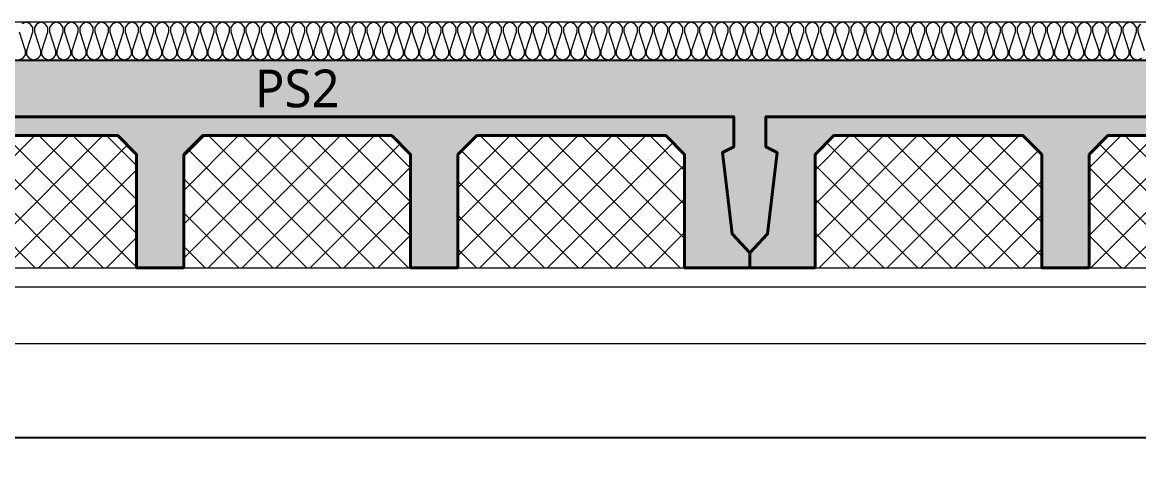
# Model space of a CAD drawing. Header units: millimetres. Extents: x 0 to 420000, y 0 to 297000.
# Drawn here: x 140883 to 143836, y 33150 to 34300 of the extents above; entities that cross this region are included whole.
import ezdxf
from ezdxf.enums import TextEntityAlignment as Align

# ---------------------------------------------------------------- set-up
doc = ezdxf.new("R2010")
doc.units = ezdxf.units.MM
doc.linetypes.add('0731_main_plan$0$form_$0$y-Landschaft$0$_$1$20120914_Verkehrsflächen_Grün$0$20120628_xref - Gammel$1$3_H-GL_F1_U3 - Default$0${ Offset Lines }', pattern=[0])
doc.linetypes.add('CEN', pattern=[62, 60, -1, 0, -1])
for name, color, linetype, lineweight in [('A-AXIS-LINE', 1, 'CEN', 15), ('A-CONC-LIN1', 2, 'Continuous', 40), ('A-CONC-LIN2', 7, 'Continuous', 25), ('A-ELEV-LIN2', 7, 'Continuous', 25), ('A-XXXX-INSL1', 15, 'Continuous', 18), ('A-XXXX-INSL2', 8, 'Continuous', 18)]:
    doc.layers.add(name, color=color, linetype=linetype, lineweight=lineweight)
doc.layers.add('A-CONC-SOLD', color=253, linetype='CEN')
doc.layers.add('A-XXXX-NPLT', color=144, linetype='Continuous', lineweight=15, plot=False)
doc.styles.add('맑은고딕', font='')
doc.styles.get('맑은고딕').set_extended_font_data('Malgun Gothic')

# ---------------------------------------------------------------- blocks, each defined once
blk = doc.blocks.new('axis(211208)')
at = {"layer": 'A-AXIS-LINE', "ltscale": 1000}
blk.add_line((4631788.1, -432118.7), (4955413.1, -432118.7), dxfattribs=at)
blk = doc.blocks.new('PS2')
at = {"layer": 'A-CONC-SOLD'}
h = blk.add_hatch(color=256, dxfattribs=at)
h.dxf.hatch_style = 1
h.paths.add_polyline_path([(1197.5, 0), (-1197.5, 0), (-1197.5, -510), (-1150.5, -460), (-1125, -245), (-1155, -230), (-1155, -150), (1155, -150), (1155, -230), (1125, -245), (1150.5, -460), (1197.5, -510)])
h = blk.add_hatch(color=256, dxfattribs=at)
h.dxf.hatch_style = 1
h.paths.add_polyline_path([(-1150.5, -460), (-1197.5, -510), (-1197.5, -550), (-1025, -550), (-1025, -510), (-1025, -250), (-975, -200), (-475, -200), (-425, -250), (-425, -510), (-425, -550), (-300, -550), (-300, -510), (-300, -250), (-250, -200), (250, -200), (300, -250), (300, -510), (300, -550), (425, -550), (425, -510), (425, -250), (475, -200), (975, -200), (1025, -250), (1025, -510), (1025, -550), (1197.5, -550), (1197.5, -510), (1150.5, -460), (1125, -245), (1155, -230), (1155, -150), (-1155, -150), (-1155, -230), (-1125, -245)])
at = {"layer": 'A-XXXX-INSL2'}
h = blk.add_hatch(dxfattribs=at)
h.set_pattern_fill('ANSI37', color=256, scale=20)
h.set_pattern_definition([(45, (-289951.5, -41968), (-44.90128, 44.90128), []), (135, (-289951.5, -41968), (-44.90128, -44.90128), [])])
h.paths.add_polyline_path([(-975, -200), (-1025, -250), (-1025, -510), (-1025, -550), (-425, -550), (-425, -510), (-425, -250), (-475, -200)])
h.paths.add_polyline_path([(-250, -200), (-300, -250), (-300, -510), (-300, -550), (300, -550), (300, -510), (300, -250), (250, -200)])
h.paths.add_polyline_path([(425, -510), (425, -550), (1025, -550), (1025, -510), (1025, -250), (975, -200), (475, -200), (425, -250)])
at = {"layer": 'A-CONC-LIN1', "color": 2, "linetype": '0731_main_plan$0$form_$0$y-Landschaft$0$_$1$20120914_Verkehrsflächen_Grün$0$20120628_xref - Gammel$1$3_H-GL_F1_U3 - Default$0${ Offset Lines }'}
blk.add_lwpolyline([(-300, -250), (-300, -510), (-300, -510), (-300, -550), (-425, -550), (-425, -510), (-425, -510), (-425, -250), (-475, -200), (-975, -200), (-1025, -250), (-1025, -510), (-1025, -510), (-1025, -550), (-1197.5, -550), (-1197.5, -510), (-1150.5, -460), (-1125, -245), (-1155, -230), (-1155, -150), (1155, -150), (1155, -230), (1125, -245), (1150.5, -460), (1197.5, -510), (1197.5, -550), (1025, -550), (1025, -510), (1025, -510), (1025, -250), (975, -200), (475, -200), (425, -250), (425, -510), (425, -510), (425, -550), (300, -550), (300, -510), (300, -510), (300, -250), (250, -200), (-250, -200)], close=True, dxfattribs=at)
at = {"layer": 'A-CONC-LIN2'}
blk.add_line((-1197.5, 0), (1197.5, 0), dxfattribs=at)
at = {"layer": 'A-XXXX-NPLT'}
for p, q in [((-1025, -550), (-425, -550)), ((-300, -550), (300, -550)), ((425, -550), (1025, -550))]:
    blk.add_line(p, q, dxfattribs=at)
at = {"layer": 'A-XXXX-NPLT', "style": '맑은고딕'}
blk.add_text('PS2', height=100, dxfattribs=at).set_placement((0, -75), align=Align.MIDDLE)
blk = doc.blocks.new('지하2층')
at = {"layer": 'A-ELEV-LIN2'}
blk.add_line((4714223.8, -392368.7), (4705423.8, -392368.7), dxfattribs=at)
at = {"layer": 'A-XXXX-INSL1'}
blk.add_lwpolyline([(4686073.8, -391968.7), (4725973.8, -391968.7), (4725973.8, -392418.7), (4726673.8, -392418.7), (4726673.8, -391968.7), (4734973.8, -391968.7)], dxfattribs=at)
at = {"layer": 'A-XXXX-INSL2'}
blk.add_line((4758623.8, -391268.7), (4681723.8, -391268.7), dxfattribs=at)
for points in [[(4714152.8, -391272.7), (4714145.8, -391282.7), (4714145.8, -391293.7), (4714161.8, -391343.7)], [(4714154.8, -391364.7), (4714143.8, -391368.7), (4714132.8, -391364.7), (4714125.8, -391354.7), (4714125.8, -391343.7), (4714141.8, -391293.7), (4714141.8, -391282.7), (4714134.8, -391272.7), (4714123.8, -391268.7), (4714112.8, -391272.7), (4714105.8, -391282.7), (4714105.8, -391293.7), (4714121.8, -391343.7), (4714121.8, -391354.7), (4714114.8, -391364.7), (4714103.8, -391368.7), (4714092.8, -391364.7), (4714085.8, -391354.7), (4714085.8, -391343.7), (4714101.8, -391293.7), (4714101.8, -391282.7), (4714094.8, -391272.7), (4714083.8, -391268.7), (4714072.8, -391272.7), (4714065.8, -391282.7), (4714065.8, -391293.7), (4714081.8, -391343.7), (4714081.8, -391354.7), (4714074.8, -391364.7), (4714063.8, -391368.7), (4714052.8, -391364.7), (4714045.8, -391354.7), (4714045.8, -391343.7), (4714061.8, -391293.7), (4714061.8, -391282.7), (4714054.8, -391272.7), (4714043.8, -391268.7), (4714032.8, -391272.7), (4714025.8, -391282.7), (4714025.8, -391293.7), (4714041.8, -391343.7), (4714041.8, -391354.7), (4714034.8, -391364.7), (4714023.8, -391368.7), (4714012.8, -391364.7), (4714005.8, -391354.7), (4714005.8, -391343.7), (4714021.8, -391293.7), (4714021.8, -391282.7), (4714014.8, -391272.7), (4714003.8, -391268.7), (4713992.8, -391272.7), (4713985.8, -391282.7), (4713985.8, -391293.7), (4714001.8, -391343.7), (4714001.8, -391354.7), (4713994.8, -391364.7), (4713983.8, -391368.7), (4713972.8, -391364.7), (4713965.8, -391354.7), (4713965.8, -391343.7), (4713981.8, -391293.7), (4713981.8, -391282.7), (4713974.8, -391272.7), (4713963.8, -391268.7), (4713952.8, -391272.7), (4713945.8, -391282.7), (4713945.8, -391293.7), (4713961.8, -391343.7), (4713961.8, -391354.7), (4713954.8, -391364.7), (4713943.8, -391368.7), (4713932.8, -391364.7), (4713925.8, -391354.7), (4713925.8, -391343.7), (4713941.8, -391293.7), (4713941.8, -391282.7), (4713934.8, -391272.7), (4713923.8, -391268.7), (4713912.8, -391272.7), (4713905.8, -391282.7), (4713905.8, -391293.7), (4713921.8, -391343.7), (4713921.8, -391354.7), (4713914.8, -391364.7), (4713903.8, -391368.7), (4713892.8, -391364.7), (4713885.8, -391354.7), (4713885.8, -391343.7), (4713901.8, -391293.7), (4713901.8, -391282.7), (4713894.8, -391272.7), (4713883.8, -391268.7), (4713872.8, -391272.7), (4713865.8, -391282.7), (4713865.8, -391293.7), (4713881.8, -391343.7), (4713881.8, -391354.7), (4713874.8, -391364.7), (4713863.8, -391368.7), (4713852.8, -391364.7), (4713845.8, -391354.7), (4713845.8, -391343.7), (4713861.8, -391293.7), (4713861.8, -391282.7), (4713854.8, -391272.7), (4713843.8, -391268.7), (4713832.8, -391272.7), (4713825.8, -391282.7), (4713825.8, -391293.7), (4713841.8, -391343.7), (4713841.8, -391354.7), (4713834.8, -391364.7), (4713823.8, -391368.7), (4713812.8, -391364.7), (4713805.8, -391354.7), (4713805.8, -391343.7), (4713821.8, -391293.7), (4713821.8, -391282.7), (4713814.8, -391272.7), (4713803.8, -391268.7), (4713792.8, -391272.7), (4713785.8, -391282.7), (4713785.8, -391293.7), (4713801.8, -391343.7), (4713801.8, -391354.7), (4713794.8, -391364.7), (4713783.8, -391368.7), (4713772.8, -391364.7), (4713765.8, -391354.7), (4713765.8, -391343.7), (4713781.8, -391293.7), (4713781.8, -391282.7), (4713774.8, -391272.7), (4713763.8, -391268.7), (4713752.8, -391272.7), (4713745.8, -391282.7), (4713745.8, -391293.7), (4713761.8, -391343.7), (4713761.8, -391354.7), (4713754.8, -391364.7), (4713743.8, -391368.7), (4713732.8, -391364.7), (4713725.8, -391354.7), (4713725.8, -391343.7), (4713741.8, -391293.7), (4713741.8, -391282.7), (4713734.8, -391272.7), (4713723.8, -391268.7), (4713712.8, -391272.7), (4713705.8, -391282.7), (4713705.8, -391293.7), (4713721.8, -391343.7), (4713721.8, -391354.7), (4713714.8, -391364.7), (4713703.8, -391368.7), (4713692.8, -391364.7), (4713685.8, -391354.7), (4713685.8, -391343.7), (4713701.8, -391293.7), (4713701.8, -391282.7), (4713694.8, -391272.7), (4713683.8, -391268.7), (4713672.8, -391272.7), (4713665.8, -391282.7), (4713665.8, -391293.7), (4713681.8, -391343.7), (4713681.8, -391354.7), (4713674.8, -391364.7), (4713663.8, -391368.7), (4713652.8, -391364.7), (4713645.8, -391354.7), (4713645.8, -391343.7), (4713661.8, -391293.7), (4713661.8, -391282.7), (4713654.8, -391272.7), (4713643.8, -391268.7), (4713632.8, -391272.7), (4713625.8, -391282.7), (4713625.8, -391293.7), (4713641.8, -391343.7), (4713641.8, -391354.7), (4713634.8, -391364.7), (4713623.8, -391368.7), (4713612.8, -391364.7), (4713605.8, -391354.7), (4713605.8, -391343.7), (4713621.8, -391293.7), (4713621.8, -391282.7), (4713614.8, -391272.7), (4713603.8, -391268.7), (4713592.8, -391272.7), (4713585.8, -391282.7), (4713585.8, -391293.7), (4713601.8, -391343.7), (4713601.8, -391354.7), (4713594.8, -391364.7), (4713583.8, -391368.7), (4713572.8, -391364.7), (4713565.8, -391354.7), (4713565.8, -391343.7), (4713581.8, -391293.7), (4713581.8, -391282.7), (4713574.8, -391272.7), (4713563.8, -391268.7), (4713552.8, -391272.7), (4713545.8, -391282.7), (4713545.8, -391293.7), (4713561.8, -391343.7), (4713561.8, -391354.7), (4713554.8, -391364.7), (4713543.8, -391368.7), (4713532.8, -391364.7), (4713525.8, -391354.7), (4713525.8, -391343.7), (4713541.8, -391293.7), (4713541.8, -391282.7), (4713534.8, -391272.7), (4713523.8, -391268.7), (4713512.8, -391272.7), (4713505.8, -391282.7), (4713505.8, -391293.7), (4713521.8, -391343.7), (4713521.8, -391354.7), (4713514.8, -391364.7), (4713503.8, -391368.7), (4713492.8, -391364.7), (4713485.8, -391354.7), (4713485.8, -391343.7), (4713501.8, -391293.7), (4713501.8, -391282.7), (4713494.8, -391272.7), (4713483.8, -391268.7), (4713472.8, -391272.7), (4713465.8, -391282.7), (4713465.8, -391293.7), (4713481.8, -391343.7), (4713481.8, -391354.7), (4713474.8, -391364.7), (4713463.8, -391368.7), (4713452.8, -391364.7), (4713445.8, -391354.7), (4713445.8, -391343.7), (4713461.8, -391293.7), (4713461.8, -391282.7), (4713454.8, -391272.7), (4713443.8, -391268.7), (4713432.8, -391272.7), (4713425.8, -391282.7), (4713425.8, -391293.7), (4713441.8, -391343.7), (4713441.8, -391354.7), (4713434.8, -391364.7), (4713423.8, -391368.7), (4713412.8, -391364.7), (4713405.8, -391354.7), (4713405.8, -391343.7), (4713421.8, -391293.7), (4713421.8, -391282.7), (4713414.8, -391272.7), (4713403.8, -391268.7), (4713392.8, -391272.7), (4713385.8, -391282.7), (4713385.8, -391293.7), (4713401.8, -391343.7), (4713401.8, -391354.7), (4713394.8, -391364.7), (4713383.8, -391368.7), (4713372.8, -391364.7), (4713365.8, -391354.7), (4713365.8, -391343.7), (4713381.8, -391293.7), (4713381.8, -391282.7), (4713374.8, -391272.7), (4713363.8, -391268.7), (4713352.8, -391272.7), (4713345.8, -391282.7), (4713345.8, -391293.7), (4713361.8, -391343.7), (4713361.8, -391354.7), (4713354.8, -391364.7), (4713343.8, -391368.7), (4713332.8, -391364.7), (4713325.8, -391354.7), (4713325.8, -391343.7), (4713341.8, -391293.7), (4713341.8, -391282.7), (4713334.8, -391272.7), (4713323.8, -391268.7), (4713312.8, -391272.7), (4713305.8, -391282.7), (4713305.8, -391293.7), (4713321.8, -391343.7), (4713321.8, -391354.7), (4713314.8, -391364.7), (4713303.8, -391368.7), (4713292.8, -391364.7), (4713285.8, -391354.7), (4713285.8, -391343.7), (4713301.8, -391293.7), (4713301.8, -391282.7), (4713294.8, -391272.7), (4713283.8, -391268.7), (4713272.8, -391272.7), (4713265.8, -391282.7), (4713265.8, -391293.7), (4713281.8, -391343.7), (4713281.8, -391354.7), (4713274.8, -391364.7), (4713263.8, -391368.7), (4713252.8, -391364.7), (4713245.8, -391354.7), (4713245.8, -391343.7), (4713261.8, -391293.7), (4713261.8, -391282.7), (4713254.8, -391272.7), (4713243.8, -391268.7), (4713232.8, -391272.7), (4713225.8, -391282.7), (4713225.8, -391293.7), (4713241.8, -391343.7), (4713241.8, -391354.7), (4713234.8, -391364.7), (4713223.8, -391368.7), (4713212.8, -391364.7), (4713205.8, -391354.7), (4713205.8, -391343.7), (4713221.8, -391293.7), (4713221.8, -391282.7), (4713214.8, -391272.7), (4713203.8, -391268.7), (4713192.8, -391272.7), (4713185.8, -391282.7), (4713185.8, -391293.7), (4713201.8, -391343.7), (4713201.8, -391354.7), (4713194.8, -391364.7), (4713183.8, -391368.7), (4713172.8, -391364.7), (4713165.8, -391354.7), (4713165.8, -391343.7), (4713181.8, -391293.7), (4713181.8, -391282.7), (4713174.8, -391272.7), (4713163.8, -391268.7), (4713152.8, -391272.7), (4713145.8, -391282.7), (4713145.8, -391293.7), (4713161.8, -391343.7), (4713161.8, -391354.7), (4713154.8, -391364.7), (4713143.8, -391368.7), (4713132.8, -391364.7), (4713125.8, -391354.7), (4713125.8, -391343.7), (4713141.8, -391293.7), (4713141.8, -391282.7), (4713134.8, -391272.7), (4713123.8, -391268.7), (4713112.8, -391272.7), (4713105.8, -391282.7), (4713105.8, -391293.7), (4713121.8, -391343.7), (4713121.8, -391354.7), (4713114.8, -391364.7), (4713103.8, -391368.7), (4713092.8, -391364.7), (4713085.8, -391354.7), (4713085.8, -391343.7), (4713101.8, -391293.7), (4713101.8, -391282.7), (4713094.8, -391272.7), (4713083.8, -391268.7), (4713072.8, -391272.7), (4713065.8, -391282.7), (4713065.8, -391293.7), (4713081.8, -391343.7), (4713081.8, -391354.7), (4713074.8, -391364.7), (4713063.8, -391368.7), (4713052.8, -391364.7), (4713045.8, -391354.7), (4713045.8, -391343.7), (4713061.8, -391293.7), (4713061.8, -391282.7), (4713054.8, -391272.7), (4713043.8, -391268.7), (4713032.8, -391272.7), (4713025.8, -391282.7), (4713025.8, -391293.7), (4713041.8, -391343.7), (4713041.8, -391354.7), (4713034.8, -391364.7), (4713023.8, -391368.7), (4713012.8, -391364.7), (4713005.8, -391354.7), (4713005.8, -391343.7), (4713021.8, -391293.7), (4713021.8, -391282.7), (4713014.8, -391272.7), (4713003.8, -391268.7), (4712992.8, -391272.7), (4712985.8, -391282.7), (4712985.8, -391293.7), (4713001.8, -391343.7), (4713001.8, -391354.7), (4712994.8, -391364.7), (4712983.8, -391368.7), (4712972.8, -391364.7), (4712965.8, -391354.7), (4712965.8, -391343.7), (4712981.8, -391293.7), (4712981.8, -391282.7), (4712974.8, -391272.7), (4712963.8, -391268.7), (4712952.8, -391272.7), (4712945.8, -391282.7), (4712945.8, -391293.7), (4712961.8, -391343.7), (4712961.8, -391354.7), (4712954.8, -391364.7), (4712943.8, -391368.7), (4712932.8, -391364.7), (4712925.8, -391354.7), (4712925.8, -391343.7), (4712941.8, -391293.7), (4712941.8, -391282.7), (4712934.8, -391272.7), (4712923.8, -391268.7), (4712912.8, -391272.7), (4712905.8, -391282.7), (4712905.8, -391293.7), (4712921.8, -391343.7), (4712921.8, -391354.7), (4712914.8, -391364.7), (4712903.8, -391368.7), (4712892.8, -391364.7), (4712885.8, -391354.7), (4712885.8, -391343.7), (4712901.8, -391293.7), (4712901.8, -391282.7), (4712894.8, -391272.7), (4712883.8, -391268.7), (4712872.8, -391272.7), (4712865.8, -391282.7), (4712865.8, -391293.7), (4712881.8, -391343.7), (4712881.8, -391354.7), (4712874.8, -391364.7), (4712863.8, -391368.7), (4712852.8, -391364.7), (4712845.8, -391354.7), (4712845.8, -391343.7), (4712861.8, -391293.7), (4712861.8, -391282.7), (4712854.8, -391272.7), (4712843.8, -391268.7), (4712832.8, -391272.7), (4712825.8, -391282.7), (4712825.8, -391293.7), (4712841.8, -391343.7), (4712841.8, -391354.7), (4712834.8, -391364.7), (4712823.8, -391368.7), (4712812.8, -391364.7), (4712805.8, -391354.7), (4712805.8, -391343.7), (4712821.8, -391293.7), (4712821.8, -391282.7), (4712814.8, -391272.7), (4712803.8, -391268.7), (4712792.8, -391272.7), (4712785.8, -391282.7), (4712785.8, -391293.7), (4712801.8, -391343.7), (4712801.8, -391354.7), (4712794.8, -391364.7), (4712783.8, -391368.7), (4712772.8, -391364.7), (4712765.8, -391354.7), (4712765.8, -391343.7), (4712781.8, -391293.7), (4712781.8, -391282.7), (4712774.8, -391272.7), (4712763.8, -391268.7), (4712752.8, -391272.7), (4712745.8, -391282.7), (4712745.8, -391293.7), (4712761.8, -391343.7), (4712761.8, -391354.7), (4712754.8, -391364.7), (4712743.8, -391368.7), (4712732.8, -391364.7), (4712725.8, -391354.7), (4712725.8, -391343.7), (4712741.8, -391293.7), (4712741.8, -391282.7), (4712734.8, -391272.7), (4712723.8, -391268.7), (4712712.8, -391272.7), (4712705.8, -391282.7), (4712705.8, -391293.7), (4712721.8, -391343.7), (4712721.8, -391354.7), (4712714.8, -391364.7), (4712703.8, -391368.7), (4712692.8, -391364.7), (4712685.8, -391354.7), (4712685.8, -391343.7), (4712701.8, -391293.7), (4712701.8, -391282.7), (4712694.8, -391272.7), (4712683.8, -391268.7), (4712672.8, -391272.7), (4712665.8, -391282.7), (4712665.8, -391293.7), (4712681.8, -391343.7), (4712681.8, -391354.7), (4712674.8, -391364.7), (4712663.8, -391368.7), (4712652.8, -391364.7), (4712645.8, -391354.7), (4712645.8, -391343.7), (4712661.8, -391293.7), (4712661.8, -391282.7), (4712654.8, -391272.7), (4712643.8, -391268.7), (4712632.8, -391272.7), (4712625.8, -391282.7), (4712625.8, -391293.7), (4712641.8, -391343.7), (4712641.8, -391354.7), (4712634.8, -391364.7), (4712623.8, -391368.7), (4712612.8, -391364.7), (4712605.8, -391354.7), (4712605.8, -391343.7), (4712621.8, -391293.7), (4712621.8, -391282.7), (4712614.8, -391272.7), (4712603.8, -391268.7), (4712592.8, -391272.7), (4712585.8, -391282.7), (4712585.8, -391293.7), (4712601.8, -391343.7), (4712601.8, -391354.7), (4712594.8, -391364.7), (4712583.8, -391368.7), (4712572.8, -391364.7), (4712565.8, -391354.7), (4712565.8, -391343.7), (4712581.8, -391293.7), (4712581.8, -391282.7), (4712574.8, -391272.7), (4712563.8, -391268.7), (4712552.8, -391272.7), (4712545.8, -391282.7), (4712545.8, -391293.7), (4712561.8, -391343.7), (4712561.8, -391354.7), (4712554.8, -391364.7), (4712543.8, -391368.7), (4712532.8, -391364.7), (4712525.8, -391354.7), (4712525.8, -391343.7), (4712541.8, -391293.7), (4712541.8, -391282.7), (4712534.8, -391272.7), (4712523.8, -391268.7), (4712512.8, -391272.7), (4712505.8, -391282.7), (4712505.8, -391293.7), (4712521.8, -391343.7), (4712521.8, -391354.7), (4712514.8, -391364.7), (4712503.8, -391368.7), (4712492.8, -391364.7), (4712485.8, -391354.7), (4712485.8, -391343.7), (4712501.8, -391293.7), (4712501.8, -391282.7), (4712494.8, -391272.7), (4712483.8, -391268.7), (4712472.8, -391272.7), (4712465.8, -391282.7), (4712465.8, -391293.7), (4712481.8, -391343.7), (4712481.8, -391354.7), (4712474.8, -391364.7), (4712463.8, -391368.7), (4712452.8, -391364.7), (4712445.8, -391354.7), (4712445.8, -391343.7), (4712461.8, -391293.7), (4712461.8, -391282.7), (4712454.8, -391272.7), (4712443.8, -391268.7), (4712432.8, -391272.7), (4712425.8, -391282.7), (4712425.8, -391293.7), (4712441.8, -391343.7), (4712441.8, -391354.7), (4712434.8, -391364.7), (4712423.8, -391368.7), (4712412.8, -391364.7), (4712405.8, -391354.7), (4712405.8, -391343.7), (4712421.8, -391293.7), (4712421.8, -391282.7), (4712414.8, -391272.7), (4712403.8, -391268.7), (4712392.8, -391272.7), (4712385.8, -391282.7), (4712385.8, -391293.7), (4712401.8, -391343.7), (4712401.8, -391354.7), (4712394.8, -391364.7), (4712383.8, -391368.7), (4712372.8, -391364.7), (4712365.8, -391354.7), (4712365.8, -391343.7), (4712381.8, -391293.7), (4712381.8, -391282.7), (4712374.8, -391272.7), (4712363.8, -391268.7), (4712352.8, -391272.7), (4712345.8, -391282.7), (4712345.8, -391293.7), (4712361.8, -391343.7), (4712361.8, -391354.7), (4712354.8, -391364.7), (4712343.8, -391368.7), (4712332.8, -391364.7), (4712325.8, -391354.7), (4712325.8, -391343.7), (4712341.8, -391293.7), (4712341.8, -391282.7), (4712334.8, -391272.7), (4712323.8, -391268.7), (4712312.8, -391272.7), (4712305.8, -391282.7), (4712305.8, -391293.7), (4712321.8, -391343.7), (4712321.8, -391354.7), (4712314.8, -391364.7), (4712303.8, -391368.7), (4712292.8, -391364.7), (4712285.8, -391354.7), (4712285.8, -391343.7), (4712301.8, -391293.7), (4712301.8, -391282.7), (4712294.8, -391272.7), (4712283.8, -391268.7), (4712272.8, -391272.7), (4712265.8, -391282.7), (4712265.8, -391293.7), (4712281.8, -391343.7), (4712281.8, -391354.7), (4712274.8, -391364.7), (4712263.8, -391368.7), (4712252.8, -391364.7), (4712245.8, -391354.7), (4712245.8, -391343.7), (4712261.8, -391293.7), (4712261.8, -391282.7), (4712254.8, -391272.7), (4712243.8, -391268.7), (4712232.8, -391272.7), (4712225.8, -391282.7), (4712225.8, -391293.7), (4712241.8, -391343.7), (4712241.8, -391354.7), (4712234.8, -391364.7), (4712223.8, -391368.7), (4712212.8, -391364.7), (4712205.8, -391354.7), (4712205.8, -391343.7), (4712221.8, -391293.7), (4712221.8, -391282.7), (4712214.8, -391272.7), (4712203.8, -391268.7), (4712192.8, -391272.7), (4712185.8, -391282.7), (4712185.8, -391293.7), (4712201.8, -391343.7), (4712201.8, -391354.7), (4712194.8, -391364.7), (4712183.8, -391368.7), (4712172.8, -391364.7), (4712165.8, -391354.7), (4712165.8, -391343.7), (4712181.8, -391293.7), (4712181.8, -391282.7), (4712174.8, -391272.7), (4712163.8, -391268.7), (4712152.8, -391272.7), (4712145.8, -391282.7), (4712145.8, -391293.7), (4712161.8, -391343.7), (4712161.8, -391354.7), (4712154.8, -391364.7), (4712143.8, -391368.7), (4712132.8, -391364.7), (4712125.8, -391354.7), (4712125.8, -391343.7), (4712141.8, -391293.7), (4712141.8, -391282.7), (4712134.8, -391272.7), (4712123.8, -391268.7), (4712112.8, -391272.7), (4712105.8, -391282.7), (4712105.8, -391293.7), (4712121.8, -391343.7), (4712121.8, -391354.7), (4712114.8, -391364.7), (4712103.8, -391368.7), (4712092.8, -391364.7), (4712085.8, -391354.7), (4712085.8, -391343.7), (4712101.8, -391293.7), (4712101.8, -391282.7), (4712094.8, -391272.7), (4712083.8, -391268.7), (4712072.8, -391272.7), (4712065.8, -391282.7), (4712065.8, -391293.7), (4712081.8, -391343.7), (4712081.8, -391354.7), (4712074.8, -391364.7), (4712063.8, -391368.7), (4712052.8, -391364.7), (4712045.8, -391354.7), (4712045.8, -391343.7), (4712061.8, -391293.7), (4712061.8, -391282.7), (4712054.8, -391272.7), (4712043.8, -391268.7), (4712032.8, -391272.7), (4712025.8, -391282.7), (4712025.8, -391293.7), (4712041.8, -391343.7), (4712041.8, -391354.7), (4712034.8, -391364.7), (4712023.8, -391368.7), (4712012.8, -391364.7), (4712005.8, -391354.7), (4712005.8, -391343.7), (4712021.8, -391293.7), (4712021.8, -391282.7), (4712014.8, -391272.7), (4712003.8, -391268.7), (4711992.8, -391272.7), (4711985.8, -391282.7), (4711985.8, -391293.7), (4712001.8, -391343.7), (4712001.8, -391354.7), (4711994.8, -391364.7), (4711983.8, -391368.7), (4711972.8, -391364.7), (4711965.8, -391354.7), (4711965.8, -391343.7), (4711981.8, -391293.7), (4711981.8, -391282.7), (4711974.8, -391272.7), (4711963.8, -391268.7), (4711952.8, -391272.7), (4711945.8, -391282.7), (4711945.8, -391293.7), (4711961.8, -391343.7), (4711961.8, -391354.7), (4711954.8, -391364.7), (4711943.8, -391368.7), (4711932.8, -391364.7), (4711925.8, -391354.7), (4711925.8, -391343.7), (4711941.8, -391293.7), (4711941.8, -391282.7), (4711934.8, -391272.7), (4711923.8, -391268.7), (4711912.8, -391272.7), (4711905.8, -391282.7), (4711905.8, -391293.7), (4711921.8, -391343.7), (4711921.8, -391354.7), (4711914.8, -391364.7), (4711903.8, -391368.7), (4711892.8, -391364.7), (4711885.8, -391354.7), (4711885.8, -391343.7), (4711901.8, -391293.7), (4711901.8, -391282.7), (4711894.8, -391272.7), (4711883.8, -391268.7), (4711872.8, -391272.7), (4711865.8, -391282.7), (4711865.8, -391293.7), (4711881.8, -391343.7), (4711881.8, -391354.7), (4711874.8, -391364.7), (4711863.8, -391368.7), (4711852.8, -391364.7), (4711845.8, -391354.7), (4711845.8, -391343.7), (4711861.8, -391293.7), (4711861.8, -391282.7), (4711854.8, -391272.7), (4711843.8, -391268.7), (4711832.8, -391272.7), (4711825.8, -391282.7), (4711825.8, -391293.7), (4711841.8, -391343.7), (4711841.8, -391354.7), (4711834.8, -391364.7), (4711823.8, -391368.7), (4711812.8, -391364.7), (4711805.8, -391354.7), (4711805.8, -391343.7), (4711821.8, -391293.7), (4711821.8, -391282.7), (4711814.8, -391272.7), (4711803.8, -391268.7), (4711792.8, -391272.7), (4711785.8, -391282.7), (4711785.8, -391293.7), (4711801.8, -391343.7), (4711801.8, -391354.7), (4711794.8, -391364.7), (4711783.8, -391368.7), (4711772.8, -391364.7), (4711765.8, -391354.7), (4711765.8, -391343.7), (4711781.8, -391293.7), (4711781.8, -391282.7), (4711774.8, -391272.7), (4711763.8, -391268.7), (4711752.8, -391272.7), (4711745.8, -391282.7), (4711745.8, -391293.7), (4711761.8, -391343.7), (4711761.8, -391354.7), (4711754.8, -391364.7), (4711743.8, -391368.7), (4711732.8, -391364.7), (4711725.8, -391354.7), (4711725.8, -391343.7), (4711741.8, -391293.7), (4711741.8, -391282.7), (4711734.8, -391272.7), (4711723.8, -391268.7), (4711712.8, -391272.7), (4711705.8, -391282.7), (4711705.8, -391293.7), (4711721.8, -391343.7), (4711721.8, -391354.7), (4711714.8, -391364.7), (4711703.8, -391368.7), (4711692.8, -391364.7), (4711685.8, -391354.7), (4711685.8, -391343.7), (4711701.8, -391293.7), (4711701.8, -391282.7), (4711694.8, -391272.7), (4711683.8, -391268.7), (4711672.8, -391272.7), (4711665.8, -391282.7), (4711665.8, -391293.7), (4711681.8, -391343.7), (4711681.8, -391354.7), (4711674.8, -391364.7), (4711663.8, -391368.7), (4711652.8, -391364.7), (4711645.8, -391354.7), (4711645.8, -391343.7), (4711661.8, -391293.7), (4711661.8, -391282.7), (4711654.8, -391272.7), (4711643.8, -391268.7), (4711632.8, -391272.7), (4711625.8, -391282.7), (4711625.8, -391293.7), (4711641.8, -391343.7), (4711641.8, -391354.7), (4711634.8, -391364.7), (4711623.8, -391368.7), (4711612.8, -391364.7), (4711605.8, -391354.7), (4711605.8, -391343.7), (4711621.8, -391293.7), (4711621.8, -391282.7), (4711614.8, -391272.7), (4711603.8, -391268.7), (4711592.8, -391272.7), (4711585.8, -391282.7), (4711585.8, -391293.7), (4711601.8, -391343.7), (4711601.8, -391354.7), (4711594.8, -391364.7), (4711583.8, -391368.7), (4711572.8, -391364.7), (4711565.8, -391354.7), (4711565.8, -391343.7), (4711581.8, -391293.7), (4711581.8, -391282.7), (4711574.8, -391272.7), (4711563.8, -391268.7), (4711552.8, -391272.7), (4711545.8, -391282.7), (4711545.8, -391293.7), (4711561.8, -391343.7), (4711561.8, -391354.7), (4711554.8, -391364.7), (4711543.8, -391368.7), (4711532.8, -391364.7), (4711525.8, -391354.7), (4711525.8, -391343.7), (4711541.8, -391293.7), (4711541.8, -391282.7), (4711534.8, -391272.7), (4711523.8, -391268.7), (4711512.8, -391272.7), (4711505.8, -391282.7), (4711505.8, -391293.7), (4711521.8, -391343.7), (4711521.8, -391354.7), (4711514.8, -391364.7), (4711503.8, -391368.7), (4711492.8, -391364.7), (4711485.8, -391354.7), (4711485.8, -391343.7), (4711501.8, -391293.7), (4711501.8, -391282.7), (4711494.8, -391272.7), (4711483.8, -391268.7), (4711472.8, -391272.7), (4711465.8, -391282.7), (4711465.8, -391293.7), (4711481.8, -391343.7), (4711481.8, -391354.7), (4711474.8, -391364.7), (4711463.8, -391368.7), (4711452.8, -391364.7), (4711445.8, -391354.7), (4711445.8, -391343.7), (4711461.8, -391293.7), (4711461.8, -391282.7), (4711454.8, -391272.7), (4711443.8, -391268.7), (4711432.8, -391272.7), (4711425.8, -391282.7), (4711425.8, -391293.7), (4711441.8, -391343.7), (4711441.8, -391354.7), (4711434.8, -391364.7), (4711423.8, -391368.7), (4711412.8, -391364.7), (4711405.8, -391354.7), (4711405.8, -391343.7), (4711421.8, -391293.7), (4711421.8, -391282.7), (4711414.8, -391272.7), (4711403.8, -391268.7), (4711392.8, -391272.7), (4711385.8, -391282.7), (4711385.8, -391293.7), (4711401.8, -391343.7), (4711401.8, -391354.7), (4711394.8, -391364.7), (4711383.8, -391368.7), (4711372.8, -391364.7), (4711365.8, -391354.7), (4711365.8, -391343.7), (4711381.8, -391293.7), (4711381.8, -391282.7), (4711374.8, -391272.7), (4711363.8, -391268.7), (4711352.8, -391272.7), (4711345.8, -391282.7), (4711345.8, -391293.7), (4711361.8, -391343.7), (4711361.8, -391354.7), (4711354.8, -391364.7), (4711343.8, -391368.7), (4711332.8, -391364.7), (4711325.8, -391354.7), (4711325.8, -391343.7), (4711341.8, -391293.7), (4711341.8, -391282.7), (4711334.8, -391272.7), (4711323.8, -391268.7), (4711312.8, -391272.7), (4711305.8, -391282.7), (4711305.8, -391293.7), (4711321.8, -391343.7), (4711321.8, -391354.7), (4711314.8, -391364.7), (4711303.8, -391368.7), (4711292.8, -391364.7), (4711285.8, -391354.7), (4711285.8, -391343.7), (4711301.8, -391293.7), (4711301.8, -391282.7), (4711294.8, -391272.7), (4711283.8, -391268.7), (4711272.8, -391272.7), (4711265.8, -391282.7), (4711265.8, -391293.7), (4711281.8, -391343.7), (4711281.8, -391354.7), (4711274.8, -391364.7), (4711263.8, -391368.7), (4711252.8, -391364.7), (4711245.8, -391354.7), (4711245.8, -391343.7), (4711261.8, -391293.7), (4711261.8, -391282.7), (4711254.8, -391272.7), (4711243.8, -391268.7), (4711232.8, -391272.7), (4711225.8, -391282.7), (4711225.8, -391293.7), (4711241.8, -391343.7), (4711241.8, -391354.7), (4711234.8, -391364.7), (4711223.8, -391368.7), (4711212.8, -391364.7), (4711205.8, -391354.7), (4711205.8, -391343.7), (4711221.8, -391293.7), (4711221.8, -391282.7), (4711214.8, -391272.7), (4711203.8, -391268.7), (4711192.8, -391272.7)], [(4711185.8, -391293.7), (4711201.8, -391343.7), (4711201.8, -391354.7), (4711194.8, -391364.7), (4711183.8, -391368.7)]]:
    blk.add_lwpolyline(points, dxfattribs=at)
for p in [(4711921.3, -391368.7), (4714316.3, -391368.7)]:
    blk.add_blockref('PS2', p)

msp = doc.modelspace()

# ---------------------------------------------------------------- block references
msp.add_blockref('지하2층', (-4570311.3, 425568.7))
at = {"layer": 'A-AXIS-LINE'}
msp.add_blockref('axis(211208)', (-4581588.1, 465568.7), dxfattribs=at)

doc.saveas('drawing.dxf')
